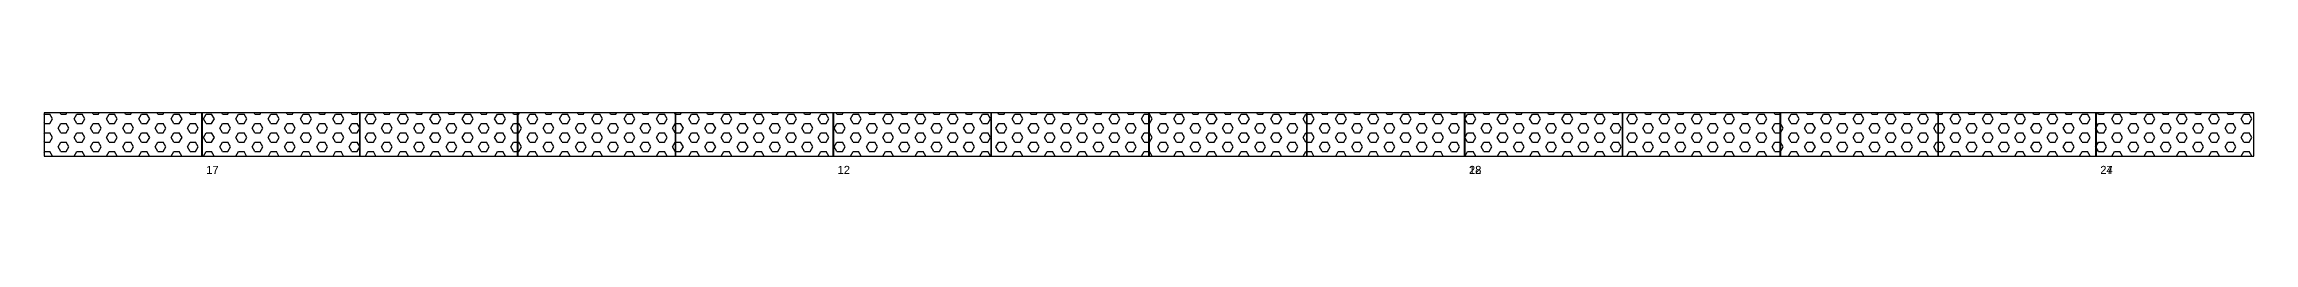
# Model space of a CAD drawing. Header units: millimetres. Extents: x 31568 to 240104, y 7702 to 61692.
# Drawn here: x 188712 to 214331, y 7712 to 8421 of the extents above; entities that cross this region are included whole.
import ezdxf

# ---------------------------------------------------------------- set-up
doc = ezdxf.new("R2010")
doc.units = ezdxf.units.MM
doc.layers.add('노드', color=2, linetype='Continuous')
doc.layers.add('발판500×1829', color=131, linetype='Continuous')
doc.styles.get("Standard").update_dxf_attribs({"font": 'arial.ttf'})

# ---------------------------------------------------------------- blocks, each defined once
blk = doc.blocks.new('b500×1829')
at = {"layer": '발판500×1829', "linetype": 'ByBlock'}
h = blk.add_hatch(dxfattribs=at)
h.set_pattern_fill('HEX', color=256, scale=500, style=0)
h.set_pattern_definition([(0, (-371158.89, -112728.83), (0, 108.253175), [62.5, -125]), (120, (-371158.89, -112728.83), (-93.75, -54.126588), [62.5, -125]), (60, (-371096.39, -112728.83), (-93.75, 54.126588), [62.5, -125])])
h.paths.add_polyline_path([(0, -250), (1829, -250), (1829, 250), (0, 250)])
at = {"layer": '발판500×1829', "linetype": 'ByBlock', "ltscale": 2}
blk.add_lwpolyline([(0, -250), (1829, -250), (1829, 250), (0, 250)], close=True, dxfattribs=at)
blk = doc.blocks.new('518')
at = {"layer": '발판500×1829', "linetype": 'ByBlock', "ltscale": 2}
blk.add_blockref('b500×1829', (0, 0), dxfattribs=at)
blk = doc.blocks.new('19x15x6_우측')
at = {"layer": '발판500×1829'}
blk.add_blockref('518', (1, -305, 282), dxfattribs=at)
blk = doc.blocks.new('발판500x1825')
at = {"layer": '발판500×1829'}
blk.add_blockref('518', (1, -305, 48), dxfattribs=at)
blk = doc.blocks.new('9x18x6')
blk.add_blockref('발판500x1825', (0, 0, 234))
blk = doc.blocks.new('38x18x6_14')
for p in [(0, 0, 2134), (0, 0, 234)]:
    blk.add_blockref('발판500x1825', p)
blk = doc.blocks.new('38x18x6')
for p in [(0, 0, 2609), (0, 0, 709)]:
    blk.add_blockref('발판500x1825', p)
blk = doc.blocks.new('19x18x6')
blk.add_blockref('발판500x1825', (0, 0, 709))

msp = doc.modelspace()

# ---------------------------------------------------------------- block references
for name, p in [('19x15x6_우측', (188711, 8476, 66710)), ('9x18x6', (188711, 8476, 68610)), ('38x18x6_14', (188711, 8476, 47710)), ('38x18x6_14', (188711, 8476, 51510)), ('38x18x6_14', (188711, 8476, 55310)), ('38x18x6_14', (188711, 8476, 59110)), ('38x18x6_14', (188711, 8476, 62910)), ('38x18x6', (188711, 8476, 69560)), ('38x18x6', (188711, 8476, 73360)), ('38x18x6', (188711, 8476, 77160)), ('38x18x6', (188711, 8476, 80960)), ('38x18x6', (188711, 8476, 84760)), ('19x18x6', (188711, 8476, 88560)), ('38x18x6', (188711, 8476, 2610)), ('38x18x6', (188711, 8476, 6410)), ('38x18x6', (188711, 8476, 10210)), ('38x18x6', (188711, 8476, 14010)), ('38x18x6', (188711, 8476, 17810)), ('38x18x6', (188711, 8476, 21610)), ('38x18x6', (188711, 8476, 25410)), ('38x18x6', (188711, 8476, 29210)), ('38x18x6', (188711, 8476, 33010)), ('38x18x6', (188711, 8476, 36810)), ('38x18x6', (188711, 8476, 40610)), ('19x18x6', (188711, 8476, 44410)), ('19x15x6_우측', (190541, 8476, 66710)), ('9x18x6', (190541, 8476, 68610)), ('38x18x6_14', (190541, 8476, 47710)), ('38x18x6_14', (190541, 8476, 51510)), ('38x18x6_14', (190541, 8476, 55310)), ('38x18x6_14', (190541, 8476, 59110)), ('38x18x6_14', (190541, 8476, 62910)), ('38x18x6', (190541, 8476, 69560)), ('38x18x6', (190541, 8476, 73360)), ('38x18x6', (190541, 8476, 77160)), ('38x18x6', (190541, 8476, 80960)), ('38x18x6', (190541, 8476, 84760)), ('19x18x6', (190541, 8476, 88560)), ('38x18x6', (190541, 8476, 2610)), ('38x18x6', (190541, 8476, 6410)), ('38x18x6', (190541, 8476, 10210)), ('38x18x6', (190541, 8476, 14010)), ('38x18x6', (190541, 8476, 17810)), ('38x18x6', (190541, 8476, 21610)), ('38x18x6', (190541, 8476, 25410)), ('38x18x6', (190541, 8476, 29210)), ('38x18x6', (190541, 8476, 33010)), ('38x18x6', (190541, 8476, 36810)), ('38x18x6', (190541, 8476, 40610)), ('19x18x6', (190541, 8476, 44410)), ('19x15x6_우측', (192371, 8476, 66710)), ('9x18x6', (192371, 8476, 68610)), ('38x18x6_14', (192371, 8476, 47710)), ('38x18x6_14', (192371, 8476, 51510)), ('38x18x6_14', (192371, 8476, 55310)), ('38x18x6_14', (192371, 8476, 59110)), ('38x18x6_14', (192371, 8476, 62910)), ('38x18x6', (192371, 8476, 69560)), ('38x18x6', (192371, 8476, 73360)), ('38x18x6', (192371, 8476, 77160)), ('38x18x6', (192371, 8476, 80960)), ('38x18x6', (192371, 8476, 84760)), ('19x18x6', (192371, 8476, 88560)), ('38x18x6', (192371, 8476, 2610)), ('38x18x6', (192371, 8476, 6410)), ('38x18x6', (192371, 8476, 10210)), ('38x18x6', (192371, 8476, 14010)), ('38x18x6', (192371, 8476, 17810)), ('38x18x6', (192371, 8476, 21610)), ('38x18x6', (192371, 8476, 25410)), ('38x18x6', (192371, 8476, 29210)), ('38x18x6', (192371, 8476, 33010)), ('38x18x6', (192371, 8476, 36810)), ('38x18x6', (192371, 8476, 40610)), ('19x18x6', (192371, 8476, 44410)), ('19x15x6_우측', (194201, 8476, 66710)), ('9x18x6', (194201, 8476, 68610)), ('38x18x6_14', (194201, 8476, 47710)), ('38x18x6_14', (194201, 8476, 51510)), ('38x18x6_14', (194201, 8476, 55310)), ('38x18x6_14', (194201, 8476, 59110)), ('38x18x6_14', (194201, 8476, 62910)), ('38x18x6', (194201, 8476, 69560)), ('38x18x6', (194201, 8476, 73360)), ('38x18x6', (194201, 8476, 77160)), ('38x18x6', (194201, 8476, 80960)), ('38x18x6', (194201, 8476, 84760)), ('19x18x6', (194201, 8476, 88560)), ('38x18x6', (194201, 8476, 2610)), ('38x18x6', (194201, 8476, 6410)), ('38x18x6', (194201, 8476, 10210)), ('38x18x6', (194201, 8476, 14010)), ('38x18x6', (194201, 8476, 17810)), ('38x18x6', (194201, 8476, 21610)), ('38x18x6', (194201, 8476, 25410)), ('38x18x6', (194201, 8476, 29210)), ('38x18x6', (194201, 8476, 33010)), ('38x18x6', (194201, 8476, 36810)), ('38x18x6', (194201, 8476, 40610)), ('19x18x6', (194201, 8476, 44410)), ('19x15x6_우측', (196031, 8476, 66710)), ('9x18x6', (196031, 8476, 68610)), ('38x18x6_14', (196031, 8476, 47710)), ('38x18x6_14', (196031, 8476, 51510)), ('38x18x6_14', (196031, 8476, 55310)), ('38x18x6_14', (196031, 8476, 59110)), ('38x18x6_14', (196031, 8476, 62910)), ('38x18x6', (196031, 8476, 69560)), ('38x18x6', (196031, 8476, 73360)), ('38x18x6', (196031, 8476, 77160)), ('38x18x6', (196031, 8476, 80960)), ('38x18x6', (196031, 8476, 84760)), ('19x18x6', (196031, 8476, 88560)), ('38x18x6', (196031, 8476, 2610)), ('38x18x6', (196031, 8476, 6410)), ('38x18x6', (196031, 8476, 10210)), ('38x18x6', (196031, 8476, 14010)), ('38x18x6', (196031, 8476, 17810)), ('38x18x6', (196031, 8476, 21610)), ('38x18x6', (196031, 8476, 25410)), ('38x18x6', (196031, 8476, 29210)), ('38x18x6', (196031, 8476, 33010)), ('38x18x6', (196031, 8476, 36810)), ('38x18x6', (196031, 8476, 40610)), ('19x18x6', (196031, 8476, 44410)), ('38x18x6', (197861, 8476, 2610)), ('38x18x6', (197861, 8476, 6410)), ('38x18x6', (197861, 8476, 10210)), ('38x18x6', (197861, 8476, 14010)), ('38x18x6', (197861, 8476, 17810)), ('38x18x6', (197861, 8476, 21610)), ('38x18x6', (197861, 8476, 25410)), ('38x18x6', (197861, 8476, 29210)), ('38x18x6', (197861, 8476, 33010)), ('38x18x6', (197861, 8476, 36810)), ('38x18x6', (197861, 8476, 40610)), ('19x18x6', (197861, 8476, 44410)), ('19x15x6_우측', (197861, 8476, 66710)), ('9x18x6', (197861, 8476, 68610)), ('38x18x6_14', (197861, 8476, 47710)), ('38x18x6_14', (197861, 8476, 51510)), ('38x18x6_14', (197861, 8476, 55310)), ('38x18x6_14', (197861, 8476, 59110)), ('38x18x6_14', (197861, 8476, 62910)), ('38x18x6', (197861, 8476, 69560)), ('38x18x6', (197861, 8476, 73360)), ('38x18x6', (197861, 8476, 77160)), ('38x18x6', (197861, 8476, 80960)), ('38x18x6', (197861, 8476, 84760)), ('38x18x6', (197861, 8476, 88560)), ('38x18x6', (199691, 8476, 2610)), ('38x18x6', (199691, 8476, 6410)), ('38x18x6', (199691, 8476, 10210)), ('38x18x6', (199691, 8476, 14010)), ('38x18x6', (199691, 8476, 17810)), ('38x18x6', (199691, 8476, 21610)), ('38x18x6', (199691, 8476, 25410)), ('38x18x6', (199691, 8476, 29210)), ('38x18x6', (199691, 8476, 33010)), ('38x18x6', (199691, 8476, 36810)), ('38x18x6', (199691, 8476, 40610)), ('19x18x6', (199691, 8476, 44410)), ('19x15x6_우측', (199691, 8476, 66710)), ('9x18x6', (199691, 8476, 68610)), ('38x18x6_14', (199691, 8476, 47710)), ('38x18x6_14', (199691, 8476, 51510)), ('38x18x6_14', (199691, 8476, 55310)), ('38x18x6_14', (199691, 8476, 59110)), ('38x18x6_14', (199691, 8476, 62910)), ('38x18x6', (199691, 8476, 69560)), ('38x18x6', (199691, 8476, 73360)), ('38x18x6', (199691, 8476, 77160)), ('38x18x6', (199691, 8476, 80960)), ('38x18x6', (199691, 8476, 84760)), ('38x18x6', (199691, 8476, 88560)), ('38x18x6', (201521, 8476, 2610)), ('38x18x6', (201521, 8476, 6410)), ('38x18x6', (201521, 8476, 10210)), ('38x18x6', (201521, 8476, 14010)), ('38x18x6', (201521, 8476, 17810)), ('38x18x6', (201521, 8476, 21610)), ('38x18x6', (201521, 8476, 25410)), ('38x18x6', (201521, 8476, 29210)), ('38x18x6', (201521, 8476, 33010)), ('38x18x6', (201521, 8476, 36810)), ('38x18x6', (201521, 8476, 40610)), ('19x18x6', (201521, 8476, 44410)), ('19x15x6_우측', (201521, 8476, 66710)), ('9x18x6', (201521, 8476, 68610)), ('38x18x6_14', (201521, 8476, 47710)), ('38x18x6_14', (201521, 8476, 51510)), ('38x18x6_14', (201521, 8476, 55310)), ('38x18x6_14', (201521, 8476, 59110)), ('38x18x6_14', (201521, 8476, 62910)), ('38x18x6', (201521, 8476, 69560)), ('38x18x6', (201521, 8476, 73360)), ('38x18x6', (201521, 8476, 77160)), ('38x18x6', (201521, 8476, 80960)), ('38x18x6', (201521, 8476, 84760)), ('38x18x6', (201521, 8476, 88560)), ('38x18x6', (203351, 8476, 2610)), ('38x18x6', (203351, 8476, 6410)), ('38x18x6', (203351, 8476, 10210)), ('38x18x6', (203351, 8476, 14010)), ('38x18x6', (203351, 8476, 17810)), ('38x18x6', (203351, 8476, 21610)), ('38x18x6', (203351, 8476, 25410)), ('38x18x6', (203351, 8476, 29210)), ('38x18x6', (203351, 8476, 33010)), ('38x18x6', (203351, 8476, 36810)), ('38x18x6', (203351, 8476, 40610)), ('19x18x6', (203351, 8476, 44410)), ('19x15x6_우측', (203351, 8476, 66710)), ('9x18x6', (203351, 8476, 68610)), ('38x18x6_14', (203351, 8476, 47710)), ('38x18x6_14', (203351, 8476, 51510)), ('38x18x6_14', (203351, 8476, 55310)), ('38x18x6_14', (203351, 8476, 59110)), ('38x18x6_14', (203351, 8476, 62910)), ('38x18x6', (203351, 8476, 69560)), ('38x18x6', (203351, 8476, 73360)), ('38x18x6', (203351, 8476, 77160)), ('38x18x6', (203351, 8476, 80960)), ('38x18x6', (203351, 8476, 84760)), ('38x18x6', (203351, 8476, 88560)), ('38x18x6', (205181, 8476, 2610)), ('38x18x6', (205181, 8476, 6410)), ('38x18x6', (205181, 8476, 10210)), ('38x18x6', (205181, 8476, 14010)), ('38x18x6', (205181, 8476, 17810)), ('38x18x6', (205181, 8476, 21610)), ('38x18x6', (205181, 8476, 25410)), ('38x18x6', (205181, 8476, 29210)), ('38x18x6', (205181, 8476, 33010)), ('38x18x6', (205181, 8476, 36810)), ('38x18x6', (205181, 8476, 40610)), ('19x18x6', (205181, 8476, 44410)), ('19x15x6_우측', (205181, 8476, 66710)), ('9x18x6', (205181, 8476, 68610)), ('38x18x6_14', (205181, 8476, 47710)), ('38x18x6_14', (205181, 8476, 51510)), ('38x18x6_14', (205181, 8476, 55310)), ('38x18x6_14', (205181, 8476, 59110)), ('38x18x6_14', (205181, 8476, 62910)), ('38x18x6', (205181, 8476, 69560)), ('38x18x6', (205181, 8476, 73360)), ('38x18x6', (205181, 8476, 77160)), ('38x18x6', (205181, 8476, 80960)), ('38x18x6', (205181, 8476, 84760)), ('38x18x6', (205181, 8476, 88560)), ('38x18x6', (207011, 8476, 2610)), ('38x18x6', (207011, 8476, 6410)), ('38x18x6', (207011, 8476, 10210)), ('38x18x6', (207011, 8476, 14010)), ('38x18x6', (207011, 8476, 17810)), ('38x18x6', (207011, 8476, 21610)), ('38x18x6', (207011, 8476, 25410)), ('38x18x6', (207011, 8476, 29210)), ('38x18x6', (207011, 8476, 33010)), ('38x18x6', (207011, 8476, 36810)), ('38x18x6', (207011, 8476, 40610)), ('19x18x6', (207011, 8476, 44410)), ('19x15x6_우측', (207011, 8476, 66710)), ('9x18x6', (207011, 8476, 68610)), ('38x18x6_14', (207011, 8476, 47710)), ('38x18x6_14', (207011, 8476, 51510)), ('38x18x6_14', (207011, 8476, 55310)), ('38x18x6_14', (207011, 8476, 59110)), ('38x18x6_14', (207011, 8476, 62910)), ('38x18x6', (207011, 8476, 69560)), ('38x18x6', (207011, 8476, 73360)), ('38x18x6', (207011, 8476, 77160)), ('38x18x6', (207011, 8476, 80960)), ('38x18x6', (207011, 8476, 84760)), ('38x18x6', (207011, 8476, 88560)), ('38x18x6', (208841, 8476, 2610)), ('38x18x6', (208841, 8476, 6410)), ('38x18x6', (208841, 8476, 10210)), ('38x18x6', (208841, 8476, 14010)), ('38x18x6', (208841, 8476, 17810)), ('38x18x6', (208841, 8476, 21610)), ('38x18x6', (208841, 8476, 25410)), ('38x18x6', (208841, 8476, 29210)), ('38x18x6', (208841, 8476, 33010)), ('38x18x6', (208841, 8476, 36810)), ('38x18x6', (208841, 8476, 40610)), ('19x18x6', (208841, 8476, 44410)), ('19x15x6_우측', (208841, 8476, 66710)), ('9x18x6', (208841, 8476, 68610)), ('38x18x6_14', (208841, 8476, 47710)), ('38x18x6_14', (208841, 8476, 51510)), ('38x18x6_14', (208841, 8476, 55310)), ('38x18x6_14', (208841, 8476, 59110)), ('38x18x6_14', (208841, 8476, 62910)), ('38x18x6', (208841, 8476, 69560)), ('38x18x6', (208841, 8476, 73360)), ('38x18x6', (208841, 8476, 77160)), ('38x18x6', (208841, 8476, 80960)), ('38x18x6', (208841, 8476, 84760)), ('38x18x6', (208841, 8476, 88560)), ('38x18x6', (210671, 8476, 2610)), ('38x18x6', (210671, 8476, 6410)), ('38x18x6', (210671, 8476, 10210)), ('38x18x6', (210671, 8476, 14010)), ('38x18x6', (210671, 8476, 17810)), ('38x18x6', (210671, 8476, 21610)), ('38x18x6', (210671, 8476, 25410)), ('38x18x6', (210671, 8476, 29210)), ('38x18x6', (210671, 8476, 33010)), ('38x18x6', (210671, 8476, 36810)), ('38x18x6', (210671, 8476, 40610)), ('19x18x6', (210671, 8476, 44410)), ('19x15x6_우측', (210671, 8476, 66710)), ('9x18x6', (210671, 8476, 68610)), ('38x18x6_14', (210671, 8476, 47710)), ('38x18x6_14', (210671, 8476, 51510)), ('38x18x6_14', (210671, 8476, 55310)), ('38x18x6_14', (210671, 8476, 59110)), ('38x18x6_14', (210671, 8476, 62910)), ('38x18x6', (210671, 8476, 69560)), ('38x18x6', (210671, 8476, 73360)), ('38x18x6', (210671, 8476, 77160)), ('38x18x6', (210671, 8476, 80960)), ('38x18x6', (210671, 8476, 84760)), ('38x18x6', (210671, 8476, 88560)), ('38x18x6', (212501, 8476, 2610)), ('38x18x6', (212501, 8476, 6410)), ('38x18x6', (212501, 8476, 10210)), ('38x18x6', (212501, 8476, 14010)), ('38x18x6', (212501, 8476, 17810)), ('38x18x6', (212501, 8476, 21610)), ('38x18x6', (212501, 8476, 25410)), ('38x18x6', (212501, 8476, 29210)), ('38x18x6', (212501, 8476, 33010)), ('38x18x6', (212501, 8476, 36810)), ('38x18x6', (212501, 8476, 40610)), ('19x18x6', (212501, 8476, 44410)), ('19x15x6_우측', (212501, 8476, 66710)), ('9x18x6', (212501, 8476, 68610)), ('38x18x6_14', (212501, 8476, 47710)), ('38x18x6_14', (212501, 8476, 51510)), ('38x18x6_14', (212501, 8476, 55310)), ('38x18x6_14', (212501, 8476, 59110)), ('38x18x6_14', (212501, 8476, 62910)), ('38x18x6', (212501, 8476, 69560)), ('38x18x6', (212501, 8476, 73360)), ('38x18x6', (212501, 8476, 77160)), ('38x18x6', (212501, 8476, 80960)), ('38x18x6', (212501, 8476, 84760)), ('38x18x6', (212501, 8476, 88560))]:
    msp.add_blockref(name, p)

# ---------------------------------------------------------------- texts
at = {"layer": '노드'}
for s, p in [('17', (190591, 7714, 27940)), ('12', (197911, 7714, 12740)), ('22', (205231, 7714, 12740)), ('18', (205231, 7714, 27947)), ('24', (212551, 7714, 12747)), ('27', (212551, 7714, 27940))]:
    msp.add_text(s, height=92.8, dxfattribs=at).set_placement(p)

doc.saveas('drawing.dxf')
